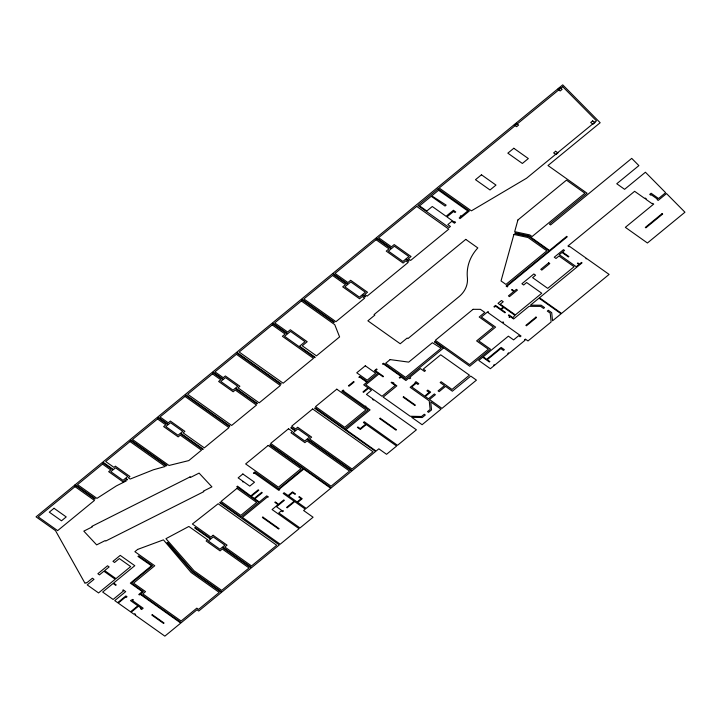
<?xml version="1.0" encoding="UTF-8"?>
<svg xmlns="http://www.w3.org/2000/svg" width="721" height="721" viewBox="0 0 721 721"><rect width="100%" height="100%" fill="white"/><g stroke="black" fill="none" stroke-linecap="round" stroke-linejoin="round"><path stroke-width="1.08" d="M513.911 234.442L501.032 280.938L505.944 284.416L546.869 250.845L528.078 237.524L513.911 234.442M517.921 219.959L514.686 231.657L529.818 234.947L532.08 236.551L584.902 193.228L566.463 180.151L517.921 219.959M515.118 232.937L514.965 233.496L528.772 236.488L549.032 250.854L506.106 286.057L507.269 286.886L507.764 286.471L507.187 286.066L567.274 236.776L566.697 236.362L549.528 250.448L529.115 235.974L515.118 232.937M74.867 485.008L36.05 516.849L55.49 530.629L85.042 583.361L86.042 582.541L86.619 582.956L92.387 578.224L93.991 579.351L87.223 584.902L98.552 592.932L115.234 579.251L103.905 571.221L99.462 574.862L97.867 573.727L107.546 565.787L109.15 566.922L104.653 570.608L115.982 578.639L130.672 566.589L119.344 558.55L114.567 562.47L112.972 561.335L120.236 555.377L134.791 565.697L113.612 583.064L116.225 584.92L115.73 585.326L113.116 583.469L102.661 592.049L113.125 599.457L123.57 590.887L122.705 590.274L123.201 589.859L125.697 591.635L114.747 600.611L117.658 602.675L125.869 595.934L127.031 596.763L126.13 597.493L125.553 597.087L118.235 603.08L130.555 611.814L137.864 605.82L130.492 600.584L132.79 599.403L133.376 599.818L132.43 600.593L143.173 608.209L141.613 609.497L140.568 608.758L141.235 608.209L138.45 606.226L131.132 612.228L133.917 614.202L134.593 613.652L135.638 614.391L134.962 614.95L164.857 636.138L180.782 623.079L140.144 594.266L139.351 594.915L138.765 594.51L142.298 591.608L130.33 583.127L151.509 565.76L137.972 556.423L138.639 555.873L152.582 565.76L131.411 583.127L143.38 591.608L140.64 593.861L181.277 622.665L196.977 609.786L198.717 611.029L221.392 592.437L192.264 571.789L167.029 542.643L167.66 542.354L192.84 571.429L221.888 592.022L251.196 567.986L222.149 547.392L219.914 549.222L208.297 540.984L210.532 539.155L194.643 527.889L195.139 527.475L211.028 538.74L213.272 536.911L224.889 545.148L222.645 546.978L251.692 567.571L279.288 544.941L219.689 502.69L220.193 502.276L240.985 517.02L258.794 502.411L236.749 486.774L237.497 486.161L250.755 495.949L258.217 489.82L258.803 490.235L251.332 496.354L254.243 498.418L261.705 492.29L262.282 492.704L254.819 498.824L259.299 501.996L266.761 495.877L268.329 496.985L267.311 497.03L242.427 517.435L280.19 544.211L299.098 528.7L272.087 509.549L278.054 504.646L274.8 502.339L275.296 501.933L278.549 504.24L283.777 499.95L284.362 500.365L276.549 506.773L282.353 510.892L283.434 510.892L282.443 511.712L281.28 510.892L278.784 512.928L299.99 527.961L313.076 517.227L303.613 510.513L305.307 509.125L294.727 501.627L287.165 507.836L286.588 507.422L294.15 501.221L283.227 493.47L284.119 492.74L288.076 495.543L292.555 491.866L295.484 493.948L294.988 494.354L292.636 492.686L288.652 495.949L297.133 501.969L301.117 498.698L298.764 497.03L299.26 496.625L302.198 498.707L297.719 502.375L306.2 508.395L330.732 488.27L303.721 469.119L279.189 489.235L279.766 489.649L278.874 490.388L254.504 473.111L254.008 473.517L253.422 473.102L254.819 471.958L278.603 488.829L303.135 468.704L269.762 445.037L270.258 444.632L331.227 487.856L351.713 471.065L306.858 439.269L304.749 441L293.123 432.762L295.24 431.032L290.743 427.832L291.239 427.427L295.736 430.617L297.854 428.887L309.471 437.124L307.362 438.855L352.209 470.651L375.596 451.472L314.626 408.239L315.122 407.834L344.899 428.941L368.134 409.879L341.817 391.224L343.214 390.079L343.8 390.494L343.295 390.899L364.853 406.184L365.926 406.184L365.43 406.59L370.08 409.889L345.945 429.689L376.092 451.067L378.831 448.813L386.555 454.293L396.613 446.047L366.286 424.552L360.311 429.446L357.409 427.391L357.904 426.976L360.23 428.625L365.7 424.137L363.384 422.488L364.276 421.758L397.505 445.317L416.414 429.806L373.857 399.632L373.361 400.038L372.784 399.632L373.28 399.218L366.457 394.387L371.432 390.304L368.53 388.24L363.555 392.323L362.969 391.909L367.944 387.826L363.708 384.825L366.863 382.238L359.887 377.29L358.806 377.29L359.806 376.47L367.359 381.833L377.885 373.19L374.406 370.72L376.542 368.963L377.128 369.377L375.479 370.72L383.5 376.407L383.004 376.813L378.931 373.929L365.745 384.753L382.013 396.28L395.198 385.465L391.133 382.581L391.629 382.175L393.873 383.004L393.378 383.41L396.856 385.879L383.175 397.109L410.204 416.269L421.56 416.486L424.272 414.26L425.318 414.999L422.227 417.54L411.718 417.342L422.1 424.705L441.009 409.195L430.725 401.894L431.537 409.898L428.553 412.349L427.508 411.601L430.122 409.465L429.247 400.849L410.159 387.321L415.638 382.833L415.053 382.418L415.945 381.679L418.793 383.698L417.901 384.437L416.215 383.239L411.736 386.916L424.687 396.099L429.166 392.422L426.904 390.818L427.796 390.088L430.644 392.107L425.273 396.514L428.463 398.776L434.339 393.963L435.385 394.702L429.518 399.515L442 408.374L476.437 380.129L470.75 376.092L452.337 391.197L445.542 386.375L439.116 391.638L438.071 390.899L444.487 385.636L440.161 382.563L441.162 381.751L452.022 389.448L469.443 375.163L440.711 354.795L423.299 369.08L425.471 370.63L424.48 371.441L420.442 368.584L409.789 377.317L410.718 377.975L409.825 378.714L408.897 378.047L405.914 380.499L401.092 377.083L399.84 378.101L399.263 377.687L400.903 376.344L383.59 364.069L382.518 364.069L383.509 363.249L405.761 379.021L443.28 348.252L434.393 341.943L434.889 341.538L469.75 366.25L490.496 349.234L478.762 340.907L495.588 327.118L481.349 317.024L487.946 311.616L488.532 312.031L487.91 312.535L502.14 322.629L503.006 321.917L503.591 322.323L502.717 323.044L521.022 336.013L520.12 336.752L518.669 335.716L513.595 339.879L508.368 336.175L483.187 356.832L486.675 359.301L501.149 347.423L504.349 349.685L503.447 350.424L500.834 348.567L487.252 359.716L489.865 361.563L489.37 361.978L482.691 357.237L478.753 360.464L490.379 368.701L494.309 365.475L493.723 365.06L494.227 364.655L494.804 365.069L508.386 353.921L507.809 353.515L508.702 352.776L509.287 353.191L525.059 340.249L524.482 339.834L525.375 339.104L527.988 340.961L551.132 321.981L550.231 313.157L547.329 311.102L548.33 310.282L551.709 312.689L552.538 320.818L561.082 313.815L539.011 298.161L530.467 305.172L541.165 305.208L544.553 307.606L543.553 308.426L540.651 306.362L529.052 306.326L513.631 318.979L510.432 316.717L509.558 317.429L508.981 317.015L509.855 316.303L508.395 315.275L508.9 314.861L512.964 317.745L514.875 315.293L503.835 307.47L501.347 309.507L505.412 312.391L504.916 312.797L495.615 306.209L494.498 307.128L493.921 306.713L495.534 305.389L500.762 309.093L503.249 307.056L498.022 303.352L501.51 300.495L503.249 301.729L500.266 304.181L515.371 314.888L541.741 293.249L526.636 282.542L523.653 284.993L521.914 283.759L533.855 273.962L535.595 275.197L532.612 277.648L547.717 288.355L574.087 266.725L558.982 256.009L555.999 258.46L554.26 257.226L563.462 249.673L564.507 250.412L562.515 252.044L568.878 256.559L568.382 256.964L562.019 252.458L559.289 254.702L576.25 266.725L578.981 264.481L577.386 263.354L577.882 262.94L579.486 264.075L581.477 262.444L582.054 262.859L539.506 297.755L561.578 313.401L609.11 274.422L587.029 258.776L585.957 258.767L586.452 258.361L569.491 246.33L568.986 246.744L567.941 245.996L634.624 191.308L644.736 198.473L645.232 198.068L646.277 198.807L645.782 199.212L652.172 203.746L652.667 203.34L653.713 204.079L625.35 227.34L647.422 242.995L684.95 212.217L666.519 193.57L658.192 200.402L657.146 199.663L657.651 199.257L651.252 194.724L650.757 195.13L649.711 194.391L651.108 193.246L658.543 198.518L665.645 192.687L645.421 172.229L624.593 189.317L616.752 183.756L638.878 165.614L631.722 158.377L550.574 224.934L549.411 224.114L587.056 193.228L547.987 165.533L600.169 122.732L562.731 84.862L376.416 237.678L391.638 248.466L394.378 246.221L408.897 256.523L406.157 258.767L409.068 260.831L408.573 261.236L405.662 259.172L402.922 261.417L388.403 251.124L391.142 248.88L375.92 238.083L332.877 273.394L348.09 284.182L350.83 281.938L365.358 292.239L362.618 294.483L365.529 296.547L365.033 296.953L362.122 294.889L359.382 297.133L344.854 286.832L347.594 284.588L332.372 273.8L301.72 298.945L334.373 322.098L333.877 322.503L301.225 299.35L272.556 322.864L287.778 333.652L290.518 331.408L305.037 341.709L299.566 346.197L315.248 357.319L314.753 357.724L284.543 336.31L287.282 334.066L272.06 323.269L236.722 352.254L281.28 383.842L280.784 384.248L236.227 352.659L212.839 371.847L223.411 379.336L225.529 377.606L237.732 386.258L235.614 387.988L257.397 403.436L256.901 403.841L235.118 388.394L233 390.133L220.797 381.481L222.915 379.751L212.344 372.252L185.342 394.396L229.9 425.985L229.404 426.399L184.846 394.802L157.845 416.945L168.426 424.444L170.535 422.704L182.737 431.356L180.62 433.096L203.277 449.156L202.781 449.562L180.124 433.501L178.006 435.232L165.812 426.589L167.921 424.849L157.349 417.351L130.357 439.495L166.93 465.433L166.434 465.838L129.861 439.909L102.86 462.053L113.431 469.542L115.549 467.812L127.743 476.464L125.634 478.194L127.563 479.564L127.058 479.97L125.139 478.6L123.021 480.339L110.818 471.687L112.936 469.957L102.364 462.458L75.363 484.602L95.244 498.698L94.748 499.103L74.867 485.008M516.299 123.39L514.307 125.021L516.633 126.671L518.624 125.039L516.299 123.39M559.847 87.674L557.856 89.305L560.181 90.954L562.164 89.323L559.847 87.674M75.029 486.648L38.204 516.858L57.635 530.629L94.46 500.428L75.029 486.648M102.526 464.099L77.526 484.611L96.947 498.382L116.432 485.864L126.283 480.943L125.301 480.24L123.183 481.979L108.664 471.678L110.782 469.948L102.526 464.099M130.023 441.549L105.69 461.503L113.936 467.352L115.378 466.172L129.906 476.473L128.338 477.753L130.168 479.05L153.411 469.777L165.208 466.496L130.023 441.549M157.52 418.991L132.511 439.504L169.047 465.469L188.803 460.584L201.492 450.174L180.295 435.142L178.177 436.872L163.649 426.58L165.767 424.84L157.52 418.991M185.018 396.442L160.008 416.954L168.254 422.803L170.372 421.064L184.891 431.365L183.107 432.834L204.313 447.867L228.99 427.625L185.018 396.442M212.506 373.893L187.685 394.252L231.657 425.435L256.487 405.076L235.28 390.034L233.162 391.773L218.643 381.472L220.761 379.742L212.506 373.893M236.398 354.299L214.993 371.847L223.249 377.696L225.358 375.965L239.886 386.258L237.975 387.826L259.181 402.859L280.37 385.483L236.398 354.299M272.223 324.91L239.174 352.019L283.155 383.202L313.464 358.337L282.389 336.301L285.119 334.057L272.223 324.91M301.387 300.99L274.719 322.873L287.607 332.011L290.347 329.767L307.2 341.709L302.243 345.774L316.483 355.868L339.591 336.905L334.742 324.639L301.387 300.99M332.543 275.44L303.874 298.954L335.95 321.692L364.619 298.179L362.284 296.529L359.545 298.773L342.7 286.832L345.44 284.588L332.543 275.44M376.083 239.723L335.031 273.403L347.928 282.542L350.667 280.298L367.512 292.239L364.772 294.483L367.106 296.142L408.158 262.462L405.833 260.813L403.093 263.057L386.249 251.115L388.98 248.871L376.083 239.723M416.711 206.404L378.57 237.687L391.467 246.825L394.207 244.581L411.051 256.523L408.32 258.776L410.646 260.425L448.786 229.143L416.711 206.404M438.17 188.803L417.892 205.44L449.084 227.557L450.427 226.457L447.813 224.601L451.797 221.338L454.437 223.213L455.582 222.266L454.708 221.653L454.212 222.059L446.948 216.913L453.545 211.505L454.996 212.533L455.744 211.92L453.419 210.271L446.083 216.291L432.285 206.512L426.805 211.001L419.55 205.855L431.239 196.265L445.037 206.044L446.155 205.124L431.744 195.851L438.584 190.245L467.776 210.938L461.557 216.039L460.971 215.624L460.223 216.237L460.809 216.651L459.187 217.976L460.061 218.598L469.389 210.947L438.17 188.803M562.686 86.673L439.161 187.992L471.399 210.847L526.564 178.222L596.483 120.867L562.686 86.673M54.021 508.278L49.298 512.162L61.492 520.805L66.224 516.93L54.021 508.278M481.466 174.788L475.49 179.691L490.019 189.984L495.985 185.09L481.466 174.788M513.812 148.265L507.836 153.158L522.365 163.46L528.331 158.557L513.812 148.265M555.63 151.275L553.638 152.906L555.963 154.555L557.955 152.924L555.63 151.275M592.68 120.885L590.688 122.516L593.013 124.165L594.996 122.534L592.68 120.885M465.766 239.381L374.082 314.572L374.839 315.104L367.872 320.818L400.218 343.755L407.185 338.041L407.942 338.573L458.826 296.836A35.888 26.875 8.1 0 0 467.37 277.549A64.439 48.262 8.1 0 1 477.825 247.934L465.766 239.381M137.639 549.42L134.881 551.682L154.745 565.769L133.565 583.136L145.534 591.617L142.794 593.861L181.115 621.024L196.815 608.154L198.554 609.389L219.229 592.428L191.119 572.492L163.433 539.858L137.639 549.42M268.185 445.443L245.645 463.936L278.441 487.189L300.981 468.695L268.185 445.443M288.535 428.752L270.672 443.406L331.065 486.215L349.55 471.056L307.029 440.91L304.911 442.64L290.969 432.753L292.465 431.537L288.535 428.752M312.653 408.978L291.654 426.201L295.574 428.977L297.692 427.247L311.634 437.133L309.516 438.864L352.037 469.02L373.036 451.788L312.653 408.978M336.788 389.178L315.537 406.608L344.728 427.301L365.98 409.879L336.788 389.178M365.304 365.79L356.76 372.793L367.187 380.192L375.731 373.181L365.304 365.79M353.587 381.58L348.441 385.798L349.018 386.204L354.164 381.986L353.587 381.58M242.86 473.985L238.137 477.87L243.22 481.475L242.725 481.88L243.806 481.88L249.754 486.107L254.486 482.223L242.86 473.985M390.124 359.599L385.663 363.258L405.59 377.38L441.126 348.243L432.375 342.718L408.708 362.122L390.124 359.599M236.921 488.414L221.095 501.401L240.814 515.38L256.64 502.402L236.921 488.414M473.084 309.318L435.304 340.312L469.578 364.61L488.342 349.225L476.608 340.907L493.425 327.109L479.195 317.015L484.791 312.427L480.456 309.345L473.084 309.318M512.126 289.563L511.622 289.968L513.776 291.5L508.422 295.88L509.468 296.628L517.435 290.094L516.389 289.355L514.271 291.086L512.126 289.563M207.612 539.768L206.134 540.984L220.076 550.862L222.32 549.032L249.042 567.977L221.717 590.382L193.985 570.726L165.938 538.677L188.848 526.465L207.612 539.768M213.101 535.27L210.865 537.1L192.39 524.005L218.157 503.754L276.72 545.274L251.53 565.94L224.808 546.987L227.043 545.148L213.101 535.27M548.735 262.823L540.768 269.357L541.813 270.096L549.781 263.562L548.735 262.823M403.625 396.766L403.129 397.172L414.89 405.517L415.386 405.103L403.625 396.766M380.192 418.207L379.697 418.613L395.964 430.149L396.46 429.734L380.192 418.207M262.877 517.092L262.381 517.507L278.648 529.034L279.144 528.628L262.877 517.092M152.293 614.68L151.798 615.085L163.568 623.431L164.064 623.016L152.293 614.68M535.946 317.105L525.87 325.369L526.447 325.784L536.523 317.519L535.946 317.105M662.103 213.632L645.304 227.412L645.881 227.827L662.68 214.047L662.103 213.632M190.056 476.923L91.937 526.321L92.396 526.817L83.816 531.125L96.65 544.878L105.221 540.561L105.681 541.056L203.8 491.659L203.349 491.172L211.92 486.855L199.086 473.102L190.515 477.419L190.056 476.923"/></g></svg>
